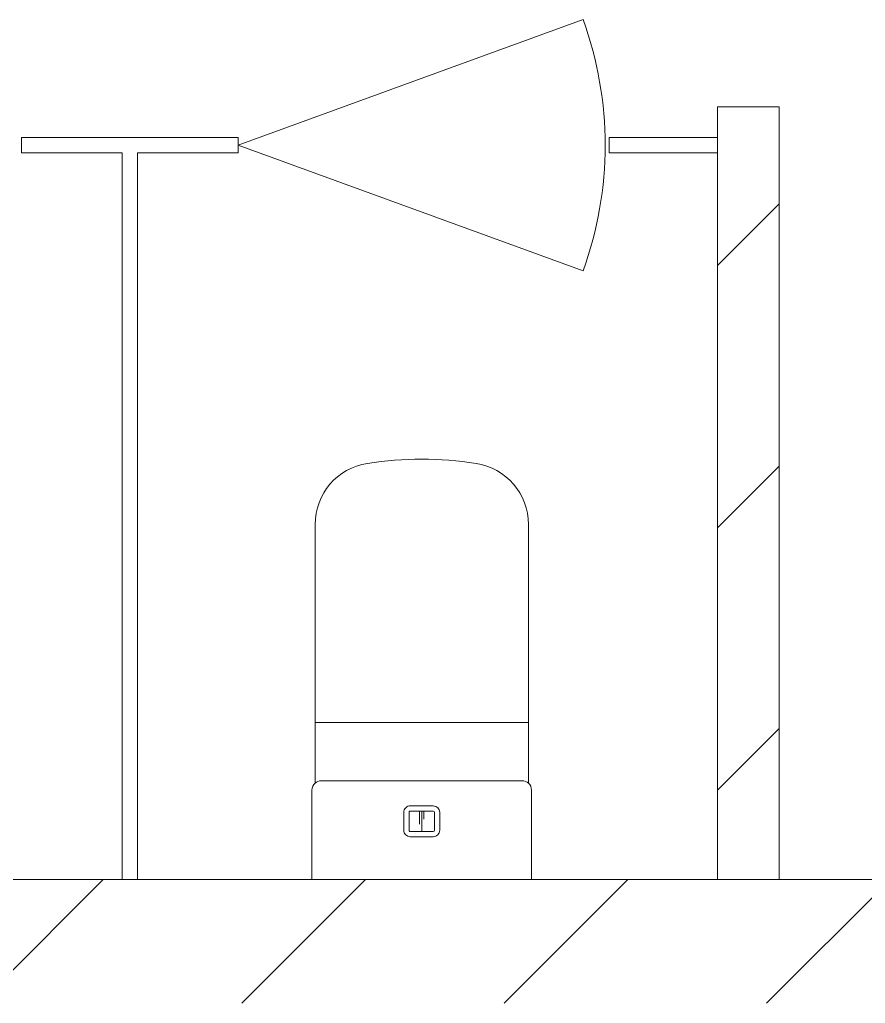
# Model space of a CAD drawing. Header units: millimetres. Extents: x -4000 to 187956, y -58990 to 162485.
# Drawn here: x 2222 to 3589, y 135800 to 137391 of the extents above; entities that cross this region are included whole.
import ezdxf

# ---------------------------------------------------------------- set-up
doc = ezdxf.new("R2010")
doc.units = ezdxf.units.MM
for name, color, linetype, lineweight in [('A-DOOR', 31, 'Continuous', 13), ('A-WALL', 113, 'Continuous', 13), ('A-WALL-PATT', 111, 'Continuous', 13), ('P-SANR-FIXT', 6, 'Continuous', 9)]:
    doc.layers.add(name, color=color, linetype=linetype, lineweight=lineweight)
pattern_1 = [(45, (0, 0), (-212.13203, 212.13203), [])]

# ---------------------------------------------------------------- blocks, each defined once
blk = doc.blocks.new('Toilet_Suite_Caroma_CubeWallFacedSuite - Caroma - Cube Wall Faced Toilet Suite-501562-FFS - TANG 1')
at = {"layer": 'P-SANR-FIXT', "lineweight": 15}
for p, q in [((177.5, 0), (-177.5, 0)), ((-177.5, 0), (-177.5, -145)), ((177.5, -145), (177.5, 0)), ((18.5, -69.4), (-18.5, -69.4)), ((18.5, -77.9), (-18.5, -77.9)), ((0, -110.9), (0, -77.9)), ((-29, -79.9), (-29, -108.9)), ((-20.5, -79.9), (-20.5, -108.9)), ((3.5, -109.9), (3.5, -89.9)), ((20.5, -108.9), (20.5, -79.9)), ((29, -108.9), (29, -79.9)), ((-18.5, -110.9), (18.5, -110.9)), ((-3.5, -109.9), (-3.5, -97.9)), ((-18.5, -119.4), (18.5, -119.4)), ((-172.5, -156.2), (-172.5, -574.4)), ((172.5, -574.4), (172.5, -156.2)), ((-162.5, -160), (162.5, -160)), ((172.5, -254), (-172.5, -254))]:
    blk.add_line(p, q, dxfattribs=at)
at = {"layer": 'P-SANR-FIXT', "color": 250}
blk.add_line((-162.5, -160), (162.5, -160), dxfattribs=at)
at = {"layer": 'P-SANR-FIXT', "lineweight": 15}
for centre, radius, start, end in [((-18.5, -79.9), 10.5, 90, 180), ((-18.5, -79.9), 2, 90, 180), ((18.5, -79.9), 10.5, 360, 90), ((18.5, -79.9), 2, 360, 90), ((-18.5, -108.9), 10.5, 180, 270), ((-18.5, -108.9), 2, 180, 270), ((18.5, -108.9), 10.5, 270, 0), ((18.5, -108.9), 2, 270, 0), ((-162.5, -145), 15, 180, 228.1897), ((-162.5, -145), 15, 228.1897, 270), ((162.5, -145), 15, 270, 311.8103), ((162.5, -145), 15, 311.8103, 360), ((-72.5, -574.4), 100, 180, 261.2205), ((72.5, -574.4), 100, 278.7795, 360), ((0, -105), 575, 261.2205, 278.7795)]:
    blk.add_arc(centre, radius, start, end, dxfattribs=at)
blk = doc.blocks.new('cua wc - 600 x 2000mm-535089-FFS - TANG 1')
at = {"layer": 'A-DOOR', "color": 5, "lineweight": 15}
for q in [(-100.3, 203), (-100.3, -203)]:
    blk.add_line((457.5, 0), q, dxfattribs=at)
blk.add_arc((457.5, 0), 593.6, 160, 200, dxfattribs=at)
blk = doc.blocks.new('CMF2_NHAXUONG_A_rvt-1-FFS - TANG 1')
at = {"layer": 'A-WALL-PATT', "lineweight": 9}
h = blk.add_hatch(dxfattribs=at)
h.set_pattern_fill('FP_12', color=250, style=0, pattern_type=2)
h.set_pattern_definition(pattern_1)
h.paths.add_polyline_path([(3449.8, 135999.9), (3449.8, 137249.9), (3349.8, 137249.9), (3349.8, 135999.9)])
h = blk.add_hatch(dxfattribs=at)
h.set_pattern_fill('FP_12', color=250, style=0, pattern_type=2)
h.set_pattern_definition(pattern_1)
h.paths.add_polyline_path([(4949.8, 135799.9), (4949.8, 135999.9), (499.8, 135999.9), (499.8, 135799.9), (2823.6, 135799.9)])
at = {"layer": 'A-WALL', "color": 50, "lineweight": 15}
for p, q in [((3349.8, 137249.9), (3349.8, 135999.9)), ((3449.8, 137249.9), (3349.8, 137249.9)), ((3449.8, 135999.9), (3449.8, 137249.9)), ((2224.8, 137200.2), (2574.8, 137200.2)), ((2224.8, 137200.2), (2224.8, 137175.2)), ((2574.8, 137175.2), (2574.8, 137200.2)), ((3174.8, 137200.2), (3349.8, 137200.2)), ((3174.8, 137200.2), (3174.8, 137175.2)), ((2387.3, 137175.2), (2224.8, 137175.2)), ((2387.3, 135999.9), (2387.3, 137175.2)), ((2574.8, 137175.2), (2412.3, 137175.2)), ((2412.3, 137175.2), (2412.3, 135999.9)), ((3349.8, 137175.2), (3174.8, 137175.2)), ((3349.8, 135999.9), (1271.1, 135999.9)), ((4228.9, 135999.9), (3449.8, 135999.9))]:
    blk.add_line(p, q, dxfattribs=at)
at = {"layer": 'A-WALL', "color": 35, "lineweight": 15}
for p, q in [((2574.8, 137200.2), (2224.8, 137200.2)), ((2224.8, 137175.2), (2224.8, 137200.2)), ((2574.8, 137200.2), (2574.8, 137175.2)), ((3349.8, 137200.2), (3174.8, 137200.2)), ((3174.8, 137175.2), (3174.8, 137200.2)), ((3349.8, 137175.2), (3349.8, 137200.2)), ((2224.8, 137175.2), (2387.3, 137175.2)), ((2387.3, 137175.2), (2387.3, 135999.9)), ((2412.3, 137175.2), (2574.8, 137175.2)), ((2412.3, 135999.9), (2412.3, 137175.2)), ((3174.8, 137175.2), (3349.8, 137175.2)), ((2387.3, 135999.9), (1462.3, 135999.9)), ((2387.3, 135999.9), (2412.3, 135999.9)), ((2694.3, 135999.9), (2412.3, 135999.9)), ((3349.8, 135999.9), (3049.3, 135999.9)), ((4228.9, 135999.9), (3449.8, 135999.9))]:
    blk.add_line(p, q, dxfattribs=at)
at = {"layer": 'A-WALL', "color": 53, "lineweight": 15}
for p, q in [((3349.8, 137200.2), (3349.8, 137175.2)), ((2412.3, 135999.9), (2387.3, 135999.9)), ((2412.3, 135999.9), (2387.3, 135999.9)), ((3049.3, 135999.9), (2694.3, 135999.9)), ((3449.8, 135999.9), (3349.8, 135999.9))]:
    blk.add_line(p, q, dxfattribs=at)
at = {"layer": 'A-DOOR', "color": 250, "lineweight": 9, "rotation": 180}
blk.add_blockref('cua wc - 600 x 2000mm-535089-FFS - TANG 1', (3032.3, 137187.7), dxfattribs=at)
at = {"layer": 'P-SANR-FIXT', "color": 250, "lineweight": 9, "rotation": 180}
blk.add_blockref('Toilet_Suite_Caroma_CubeWallFacedSuite - Caroma - Cube Wall Faced Toilet Suite-501562-FFS - TANG 1', (2871.8, 135999.9), dxfattribs=at)

msp = doc.modelspace()

# ---------------------------------------------------------------- block references
at = {"lineweight": 5}
msp.add_blockref('CMF2_NHAXUONG_A_rvt-1-FFS - TANG 1', (0, 0), dxfattribs=at)

doc.saveas('drawing.dxf')
